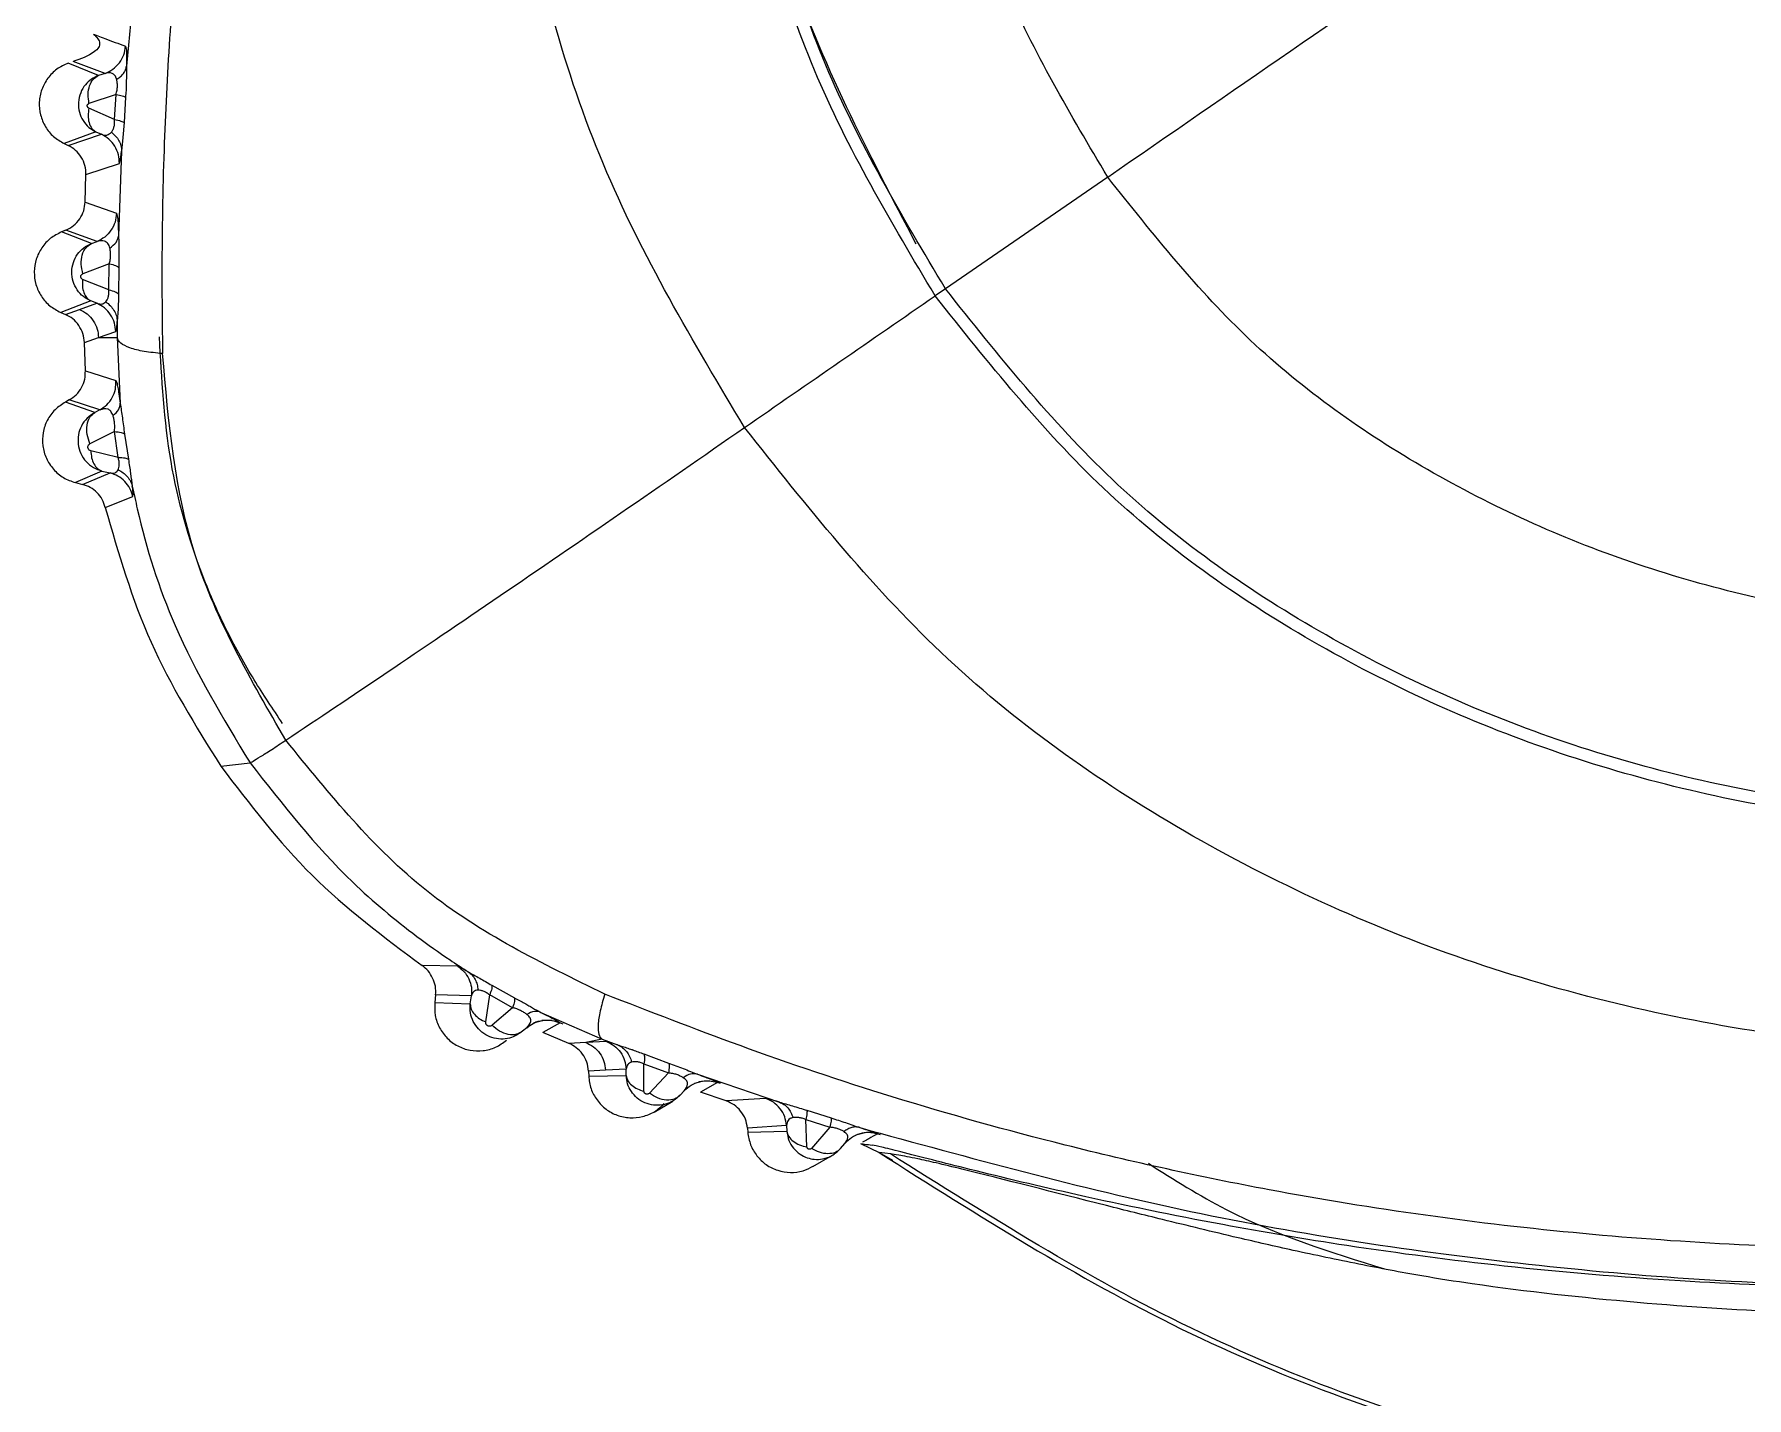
# Model space of a CAD drawing. Extents: x 398 to 508, y 623 to 782.
# Drawn here: x 402.654 to 403.737, y 675.324 to 676.186 of the extents above; entities that cross this region are included whole.
import ezdxf

# ---------------------------------------------------------------- set-up
doc = ezdxf.new("R2010")
doc.units = 0
doc.header["$MEASUREMENT"] = 0
doc.layers.add('GEOMETRY', color=2, linetype='Continuous', lineweight=25)

msp = doc.modelspace()

# ---------------------------------------------------------------- linework, layer by layer
at = {"layer": 'GEOMETRY'}
for p, q in [((402.692, 676.1856), (402.6946, 676.1846)), ((402.7122, 676.1781), (402.7127, 676.1765)), ((402.6952, 676.1596), (402.6759, 676.1674)), ((402.6993, 676.1609), (402.679, 676.1685)), ((402.6993, 676.1609), (402.6952, 676.1596)), ((402.7062, 676.1476), (402.6891, 676.1419)), ((402.7053, 676.1317), (402.7062, 676.1476)), ((402.7122, 676.1459), (402.7113, 676.1299)), ((402.7053, 676.1317), (402.689, 676.1389)), ((402.6935, 676.124), (402.6735, 676.1165)), ((402.676, 676.1153), (402.697, 676.1224)), ((402.6935, 676.124), (402.697, 676.1224)), ((402.7106, 676.1204), (402.7097, 676.1118)), ((402.7113, 676.1299), (402.7106, 676.1204)), ((402.6735, 676.1165), (402.676, 676.1153)), ((402.7097, 676.1118), (402.7078, 676.0581)), ((402.6872, 676.0969), (402.7083, 676.1039)), ((402.7083, 676.1039), (402.7089, 676.1057)), ((402.6867, 676.0795), (402.6872, 676.0969)), ((403.3331, 676.0954), (403.2305, 676.0248)), ((402.6867, 676.0795), (402.7065, 676.0725)), ((402.7065, 676.0725), (402.7071, 676.0699)), ((402.6744, 676.0618), (402.6718, 676.0607)), ((402.6906, 676.0534), (402.6718, 676.0607)), ((402.6942, 676.0547), (402.6744, 676.0618)), ((402.6906, 676.0534), (402.6942, 676.0547)), ((402.7019, 676.0406), (402.6852, 676.0343)), ((402.7016, 676.0241), (402.7019, 676.0406)), ((402.708, 676.0381), (402.7078, 676.0215)), ((402.7016, 676.0241), (402.6851, 676.0307)), ((403.2305, 676.0248), (403.224, 676.0203)), ((402.6902, 676.0171), (402.6712, 676.0098)), ((402.6742, 676.0085), (402.6832, 676.0117)), ((402.6832, 676.0117), (402.6941, 676.0156)), ((402.6941, 676.0156), (402.6902, 676.0171)), ((402.7075, 676.012), (402.707, 676.0041)), ((402.6712, 676.0098), (402.6742, 676.0085)), ((402.7066, 675.9994), (402.707, 676.0041)), ((402.707, 676.0041), (402.707, 675.9939)), ((402.6862, 675.9908), (402.6951, 675.9939)), ((402.6868, 675.9729), (402.6862, 675.9908)), ((402.6951, 675.9939), (402.706, 675.9977)), ((402.6951, 675.9939), (402.707, 675.9939)), ((402.706, 675.9977), (402.7066, 675.9994)), ((402.707, 675.9939), (402.7089, 675.9524)), ((402.6868, 675.9729), (402.7061, 675.9668)), ((402.7061, 675.9668), (402.7067, 675.9655)), ((402.6765, 675.9545), (402.6742, 675.9532)), ((402.6928, 675.9466), (402.6742, 675.9532)), ((402.6959, 675.9482), (402.6765, 675.9545)), ((402.6959, 675.9482), (402.6928, 675.9466)), ((402.7052, 675.9346), (402.6897, 675.9268)), ((402.7075, 675.9182), (402.7052, 675.9346)), ((402.7116, 675.933), (402.714, 675.917)), ((402.7075, 675.9182), (402.6902, 675.9224)), ((402.6973, 675.9096), (402.6805, 675.9023)), ((402.6851, 675.9011), (402.7025, 675.9084)), ((402.6973, 675.9096), (402.7025, 675.9084)), ((402.6805, 675.9023), (402.6851, 675.9011)), ((402.6994, 675.8866), (402.7168, 675.8936)), ((402.7168, 675.8936), (402.717, 675.8954)), ((402.7724, 675.7231), (402.7909, 675.7252)), ((402.9222, 675.5967), (402.8997, 675.597)), ((402.9239, 675.5959), (402.9222, 675.5967)), ((402.9438, 675.5846), (402.958, 675.5767)), ((402.9082, 675.5785), (402.9077, 675.5738)), ((402.9077, 675.5738), (402.9301, 675.5729)), ((402.9309, 675.578), (402.9082, 675.5785)), ((402.9301, 675.5729), (402.9309, 675.578)), ((402.9399, 675.5614), (402.9424, 675.5785)), ((402.9569, 675.5704), (402.9424, 675.5785)), ((402.9569, 675.5704), (402.9439, 675.5593)), ((402.9658, 675.5578), (402.9632, 675.5556)), ((402.9721, 675.5615), (402.9668, 675.5584)), ((402.9769, 675.5624), (402.9705, 675.5608)), ((402.9748, 675.5675), (403.0135, 675.5506)), ((402.9819, 675.5623), (402.9753, 675.5623)), ((402.9869, 675.5608), (402.9759, 675.5548)), ((402.9889, 675.56), (402.9856, 675.5612)), ((402.9858, 675.5617), (402.9869, 675.5608)), ((402.9924, 675.5479), (402.9759, 675.5548)), ((403.0031, 675.5484), (402.9924, 675.5479)), ((403.0135, 675.5506), (403.0031, 675.5484)), ((403.0162, 675.5491), (403.0031, 675.5484)), ((403.0135, 675.5506), (403.0233, 675.5469)), ((403.0179, 675.5487), (403.0162, 675.5491)), ((403.0398, 675.5412), (403.0555, 675.5354)), ((403.0156, 675.531), (403.0048, 675.5304)), ((403.0048, 675.5304), (403.005, 675.5272)), ((403.005, 675.5272), (403.0287, 675.5275)), ((403.0287, 675.5316), (403.0156, 675.531)), ((403.0287, 675.5275), (403.0287, 675.5316)), ((403.0399, 675.5349), (403.0554, 675.5292)), ((403.0399, 675.5176), (403.0399, 675.5349)), ((403.0554, 675.5292), (403.0434, 675.5164)), ((403.0738, 675.5284), (403.1256, 675.5107)), ((403.0654, 675.5179), (403.0628, 675.5151)), ((403.0765, 675.5238), (403.0718, 675.5225)), ((403.0813, 675.5242), (403.0747, 675.5236)), ((403.0864, 675.5232), (403.0756, 675.5171)), ((403.092, 675.5115), (403.0756, 675.5171)), ((403.0884, 675.5225), (403.0849, 675.5235)), ((403.0463, 675.5045), (403.0582, 675.5114)), ((403.1168, 675.5131), (403.092, 675.5115)), ((403.1187, 675.5127), (403.1168, 675.5131)), ((403.1429, 675.5056), (403.1582, 675.5008)), ((403.1301, 675.496), (403.1053, 675.4944)), ((403.1053, 675.4944), (403.1055, 675.4917)), ((403.1055, 675.4917), (403.1302, 675.4924)), ((403.1301, 675.496), (403.1302, 675.4924)), ((403.1423, 675.4997), (403.1575, 675.4949)), ((403.1429, 675.4824), (403.1423, 675.4997)), ((403.1575, 675.4949), (403.1458, 675.4815)), ((403.1642, 675.4814), (403.1669, 675.4846)), ((403.178, 675.4909), (403.1739, 675.4898)), ((403.1768, 675.4846), (403.1886, 675.4789)), ((403.1864, 675.4913), (403.1876, 675.4907)), ((403.1467, 675.47), (403.1591, 675.4772)), ((403.1957, 675.478), (403.1886, 675.4789)), ((403.1886, 675.4789), (403.1971, 675.474))]:
    msp.add_line(p, q, dxfattribs=at)
for points, knots in [([(403.5902, 677.7918), (403.5778, 677.7821), (403.5486, 677.7592), (403.5007, 677.7188), (403.4424, 677.6671), (403.3848, 677.6118), (403.328, 677.5532), (403.2745, 677.4941), (403.218, 677.4257), (403.1619, 677.3511), (403.107, 677.2711), (403.0543, 677.1872), (403.0017, 677.0948), (402.9685, 677.0292), (402.9519, 676.9941), (402.9519, 676.9941), (402.9518, 676.9941), (402.9518, 676.9941), (402.9518, 676.9941), (402.9518, 676.994), (402.9518, 676.994), (402.9518, 676.9939), (402.9517, 676.9938), (402.9515, 676.9934), (402.951, 676.9924), (402.9494, 676.9889), (402.9435, 676.9763), (402.9313, 676.9494), (402.9115, 676.9042), (402.8922, 676.8564), (402.8757, 676.8129), (402.8642, 676.7808), (402.8542, 676.7519), (402.8457, 676.7261), (402.8328, 676.6855), (402.817, 676.6314), (402.7993, 676.5632), (402.7839, 676.4962), (402.7701, 676.4266), (402.7563, 676.3439), (402.7462, 676.2623), (402.7396, 676.1818), (402.7361, 676.1107), (402.7349, 676.0441), (402.7354, 676.0015), (402.7356, 675.9838)], [0, 0, 0, 0, 0.023144, 0.05484, 0.091564, 0.136206, 0.170367, 0.209427, 0.251228, 0.298444, 0.343948, 0.391377, 0.441313, 0.497426, 0.497427, 0.497428, 0.497429, 0.497432, 0.497437, 0.497446, 0.497463, 0.497497, 0.497564, 0.497711, 0.498058, 0.499248, 0.503302, 0.518104, 0.541837, 0.574517, 0.592617, 0.609041, 0.623786, 0.63685, 0.648231, 0.685287, 0.718359, 0.749985, 0.784568, 0.820855, 0.870939, 0.90326, 0.937451, 0.973984, 1, 1, 1, 1]), ([(403.4367, 677.6948), (403.3857, 677.6443), (403.2838, 677.5433), (403.1482, 677.3736), (403.0282, 677.1928), (402.9257, 677.0009), (402.8422, 676.8002), (402.7785, 676.5928), (402.7332, 676.3804), (402.7196, 676.237), (402.7128, 676.1654)], [0, 0, 0, 0, 0.124582, 0.24949, 0.37459, 0.499876, 0.625195, 0.75037, 0.87536, 1, 1, 1, 1]), ([(403.1035, 675.9371), (403.071, 675.9914), (403.0057, 676.1009), (402.9562, 676.2889), (402.9426, 676.4848), (402.9673, 676.6836), (403.0274, 676.8773), (403.1196, 677.0591), (403.2406, 677.2215), (403.3866, 677.3574), (403.553, 677.4608), (403.7344, 677.5264), (403.9244, 677.5495), (404.1147, 677.5282), (404.2983, 677.4661), (404.4685, 677.3666), (404.6223, 677.2365), (404.7043, 677.1292), (404.7455, 677.0753)], [0, 0, 0, 0, 0.060091, 0.121152, 0.183577, 0.247259, 0.311757, 0.376464, 0.440752, 0.504052, 0.566014, 0.626679, 0.686637, 0.746971, 0.808472, 0.871348, 0.935362, 1, 1, 1, 1]), ([(403.224, 676.0203), (403.1963, 676.0668), (403.1404, 676.1606), (403.0981, 676.3216), (403.0866, 676.4894), (403.1079, 676.6597), (403.1595, 676.8258), (403.2386, 676.9816), (403.3422, 677.1208), (403.4672, 677.2374), (403.6096, 677.3261), (403.7648, 677.3824), (403.9275, 677.4022), (404.0904, 677.3839), (404.2475, 677.3305), (404.3932, 677.2452), (404.5248, 677.1336), (404.5951, 677.0415), (404.6304, 676.9953)], [0, 0, 0, 0, 0.060031, 0.121063, 0.183495, 0.247208, 0.311744, 0.37649, 0.440815, 0.50414, 0.566097, 0.626721, 0.686615, 0.746897, 0.808382, 0.871274, 0.935323, 1, 1, 1, 1]), ([(403.2305, 676.0248), (403.203, 676.0709), (403.1476, 676.1638), (403.1057, 676.3233), (403.0944, 676.4896), (403.1155, 676.6584), (403.1666, 676.823), (403.245, 676.9774), (403.3477, 677.1154), (403.4715, 677.231), (403.6127, 677.3189), (403.7665, 677.3747), (403.9277, 677.3943), (404.0891, 677.3762), (404.2448, 677.3233), (404.3891, 677.2386), (404.5195, 677.128), (404.5892, 677.0368), (404.6242, 676.991)], [0, 0, 0, 0, 0.060017, 0.121046, 0.183483, 0.247203, 0.311744, 0.376491, 0.440822, 0.504154, 0.566114, 0.626731, 0.686609, 0.746882, 0.808366, 0.871265, 0.93532, 1, 1, 1, 1]), ([(403.3331, 676.0954), (403.3096, 676.1349), (403.2621, 676.2145), (403.2264, 676.3511), (403.2168, 676.4934), (403.235, 676.6381), (403.2789, 676.7792), (403.3462, 676.9117), (403.4341, 677.0301), (403.5402, 677.1292), (403.6609, 677.2046), (403.7926, 677.2525), (403.9307, 677.2694), (404.0688, 677.2537), (404.2019, 677.2082), (404.3254, 677.1356), (404.4369, 677.0407), (404.4967, 676.9624), (404.5267, 676.9231)], [0, 0, 0, 0, 0.059911, 0.12091, 0.183385, 0.247163, 0.311739, 0.376505, 0.44088, 0.504269, 0.566249, 0.626809, 0.686568, 0.746756, 0.808237, 0.871187, 0.935295, 1, 1, 1, 1]), ([(404.7455, 677.0753), (404.7814, 677.0176), (404.8529, 676.9029), (404.9207, 676.7127), (404.9542, 676.5177), (404.9479, 676.3234), (404.9008, 676.1374), (404.8122, 675.9676), (404.6867, 675.8213), (404.531, 675.7025), (404.352, 675.6142), (404.1573, 675.5585), (403.9547, 675.5363), (403.7525, 675.5481), (403.5582, 675.5945), (403.3801, 675.6758), (403.2222, 675.7879), (403.1428, 675.8876), (403.1035, 675.9371)], [0, 0, 0, 0, 0.064638, 0.128652, 0.191528, 0.253029, 0.313363, 0.373321, 0.433986, 0.495948, 0.559248, 0.623536, 0.688243, 0.752741, 0.816423, 0.878848, 0.939909, 1, 1, 1, 1]), ([(404.6304, 676.9953), (404.6612, 676.9459), (404.7226, 676.8476), (404.7808, 676.6846), (404.8097, 676.5176), (404.8045, 676.3512), (404.7644, 676.1919), (404.6884, 676.0466), (404.5809, 675.9215), (404.4474, 675.8198), (404.2939, 675.7444), (404.127, 675.6968), (403.9533, 675.6778), (403.78, 675.6877), (403.6135, 675.7274), (403.461, 675.7968), (403.3257, 675.8927), (403.2577, 675.978), (403.224, 676.0203)], [0, 0, 0, 0, 0.064677, 0.128726, 0.191618, 0.253103, 0.313385, 0.373279, 0.433903, 0.49586, 0.559185, 0.62351, 0.688256, 0.752792, 0.816505, 0.878937, 0.939969, 1, 1, 1, 1]), ([(404.6242, 676.991), (404.6547, 676.942), (404.7155, 676.8446), (404.7733, 676.683), (404.8019, 676.5176), (404.7968, 676.3527), (404.7571, 676.1949), (404.6818, 676.0509), (404.5752, 675.9269), (404.4429, 675.8262), (404.2908, 675.7514), (404.1254, 675.7043), (403.9532, 675.6854), (403.7815, 675.6953), (403.6165, 675.7345), (403.4653, 675.8033), (403.3312, 675.8983), (403.2639, 675.9829), (403.2305, 676.0248)], [0, 0, 0, 0, 0.06468, 0.128735, 0.191634, 0.253118, 0.313391, 0.373269, 0.433886, 0.495846, 0.559178, 0.623509, 0.688256, 0.752797, 0.816517, 0.878954, 0.939983, 1, 1, 1, 1]), ([(404.5267, 676.9231), (404.5529, 676.8811), (404.6051, 676.7975), (404.6548, 676.6591), (404.6796, 676.5174), (404.6755, 676.3763), (404.6417, 676.2411), (404.5772, 676.1178), (404.4858, 676.0118), (404.3723, 675.9258), (404.2419, 675.8619), (404.0999, 675.8216), (403.9522, 675.8055), (403.805, 675.8138), (403.6636, 675.8473), (403.5342, 675.906), (403.4193, 675.9871), (403.3616, 676.0595), (403.3331, 676.0954)], [0, 0, 0, 0, 0.0647046, 0.128813, 0.1917628, 0.2532443, 0.313432, 0.3731912, 0.4337506, 0.4957308, 0.5591196, 0.6234952, 0.6882615, 0.7528365, 0.8166147, 0.8790898, 0.9400889, 1, 1, 1, 1]), ([(403.2121, 676.0529), (403.1819, 676.1105), (403.1202, 676.2284), (403.0886, 676.4311), (403.0997, 676.6437), (403.1486, 676.7795), (403.1735, 676.8485)], [0, 0, 0, 0, 0.234153, 0.479174, 0.735436, 1, 1, 1, 1]), ([(402.692, 676.1856), (402.693, 676.1848), (402.6944, 676.1835), (402.6956, 676.1815), (402.6959, 676.18), (402.6958, 676.1786), (402.6949, 676.1766), (402.6898, 676.172), (402.6838, 676.17), (402.679, 676.1685)], [0, 0, 0, 0, 0.141113, 0.196678, 0.246083, 0.293888, 0.345085, 0.472292, 1, 1, 1, 1]), ([(402.6946, 676.1846), (402.6961, 676.1841), (402.702, 676.1819), (402.7078, 676.1797), (402.7122, 676.1781)], [0, 0, 0, 0, 0.254862, 1, 1, 1, 1]), ([(402.6993, 676.1609), (402.701, 676.1617), (402.7044, 676.1633), (402.7085, 676.1674), (402.7114, 676.1725), (402.712, 676.1762), (402.7122, 676.1781)], [0, 0, 0, 0, 0.244705, 0.500002, 0.755298, 1, 1, 1, 1]), ([(402.7127, 676.1765), (402.7127, 676.1757), (402.7129, 676.1743), (402.7129, 676.1708), (402.7128, 676.1672), (402.7128, 676.1654)], [0, 0, 0, 0, 0.328511, 0.667588, 1, 1, 1, 1]), ([(402.7066, 676.1572), (402.7075, 676.1578), (402.7092, 676.1589), (402.711, 676.1609), (402.7123, 676.1631), (402.7127, 676.1647), (402.7128, 676.1654)], [0, 0, 0, 0, 0.24782, 0.500004, 0.752186, 1, 1, 1, 1]), ([(402.7128, 676.1654), (402.7128, 676.1629), (402.7127, 676.1591), (402.7127, 676.1547), (402.7126, 676.152), (402.7125, 676.1496), (402.7123, 676.1472), (402.7122, 676.1459)], [0, 0, 0, 0, 0.414147, 0.636812, 0.65606, 0.797577, 1, 1, 1, 1]), ([(402.6952, 676.1596), (402.6937, 676.1589), (402.6905, 676.1575), (402.6865, 676.1537), (402.6835, 676.1487), (402.6821, 676.1426), (402.6827, 676.1364), (402.6851, 676.131), (402.6888, 676.1266), (402.692, 676.1248), (402.6935, 676.124)], [0, 0, 0, 0, 0.110913, 0.227807, 0.35566, 0.494485, 0.631575, 0.7615, 0.884293, 1, 1, 1, 1]), ([(402.6891, 676.1419), (402.6889, 676.1438), (402.6883, 676.1478), (402.6893, 676.1532), (402.6916, 676.1575), (402.6941, 676.1589), (402.6952, 676.1596)], [0, 0, 0, 0, 0.242506, 0.5, 0.757494, 1, 1, 1, 1]), ([(402.7066, 676.1572), (402.7063, 676.1581), (402.7055, 676.16), (402.703, 676.1615), (402.7008, 676.1612), (402.6993, 676.1609)], [0, 0, 0, 0, 0.2135913, 0.4551152, 1, 1, 1, 1]), ([(402.7062, 676.1476), (402.7064, 676.1485), (402.7069, 676.1502), (402.7071, 676.1529), (402.707, 676.1553), (402.7067, 676.1566), (402.7066, 676.1572)], [0, 0, 0, 0, 0.258365, 0.498869, 0.740931, 1, 1, 1, 1]), ([(402.689, 676.1389), (402.6889, 676.139), (402.6886, 676.1392), (402.6883, 676.1395), (402.6881, 676.1399), (402.688, 676.1402), (402.688, 676.1406), (402.6881, 676.141), (402.6884, 676.1414), (402.6887, 676.1417), (402.689, 676.1419), (402.6891, 676.1419)], [0, 0, 0, 0, 0.136149, 0.260496, 0.374339, 0.429311, 0.484179, 0.597306, 0.720627, 0.855667, 1, 1, 1, 1]), ([(402.7062, 676.1476), (402.7077, 676.1473), (402.7106, 676.1468), (402.7117, 676.1462), (402.7122, 676.1459)], [0, 0, 0, 0, 0.499959, 1, 1, 1, 1]), ([(402.689, 676.1389), (402.6888, 676.1373), (402.6883, 676.1341), (402.689, 676.1296), (402.6907, 676.1259), (402.6926, 676.1246), (402.6935, 676.124)], [0, 0, 0, 0, 0.2393, 0.493099, 0.750585, 1, 1, 1, 1]), ([(402.7033, 676.1237), (402.7036, 676.1242), (402.7042, 676.125), (402.7049, 676.1268), (402.7054, 676.1291), (402.7053, 676.1309), (402.7053, 676.1317)], [0, 0, 0, 0, 0.2757857, 0.5302394, 0.7657886, 1, 1, 1, 1]), ([(402.7053, 676.1317), (402.7067, 676.1314), (402.7097, 676.1308), (402.7107, 676.1302), (402.7113, 676.1299)], [0, 0, 0, 0, 0.496315, 1, 1, 1, 1]), ([(402.697, 676.1224), (402.6982, 676.122), (402.7004, 676.1213), (402.7024, 676.123), (402.7033, 676.1237)], [0, 0, 0, 0, 0.527442, 1, 1, 1, 1]), ([(402.7083, 676.1039), (402.7082, 676.1058), (402.708, 676.1096), (402.7056, 676.115), (402.7019, 676.1196), (402.6986, 676.1215), (402.697, 676.1224)], [0, 0, 0, 0, 0.2446037, 0.4999997, 0.7553959, 1, 1, 1, 1]), ([(402.7033, 676.1237), (402.7042, 676.123), (402.7061, 676.1213), (402.7081, 676.1184), (402.7095, 676.1152), (402.7096, 676.113), (402.7097, 676.1118)], [0, 0, 0, 0, 0.240718, 0.491115, 0.7461, 1, 1, 1, 1]), ([(402.6872, 676.0969), (402.6871, 676.0988), (402.6869, 676.1027), (402.6844, 676.108), (402.6808, 676.1125), (402.6776, 676.1144), (402.676, 676.1153)], [0, 0, 0, 0, 0.253687, 0.509854, 0.758386, 1, 1, 1, 1]), ([(402.7089, 676.1057), (402.7089, 676.1058), (402.7091, 676.1064), (402.7094, 676.1092), (402.7097, 676.1118)], [0, 0, 0, 0, 0.0580051, 1, 1, 1, 1]), ([(402.6744, 676.0618), (402.6761, 676.0626), (402.6796, 676.0644), (402.6834, 676.0689), (402.6861, 676.074), (402.6865, 676.0777), (402.6867, 676.0795)], [0, 0, 0, 0, 0.253674, 0.509842, 0.758372, 1, 1, 1, 1]), ([(402.7065, 676.0725), (402.7063, 676.0706), (402.7059, 676.0668), (402.7032, 676.0616), (402.6993, 676.0572), (402.6959, 676.0555), (402.6942, 676.0547)], [0, 0, 0, 0, 0.244606, 0.5, 0.755394, 1, 1, 1, 1]), ([(402.7071, 676.0699), (402.7072, 676.0695), (402.7074, 676.0688), (402.7076, 676.0642), (402.7077, 676.06), (402.7078, 676.0581)], [0, 0, 0, 0, 0.326905, 0.700246, 1, 1, 1, 1]), ([(402.7023, 676.0505), (402.7021, 676.0511), (402.7018, 676.0523), (402.7007, 676.0539), (402.6982, 676.0555), (402.6958, 676.055), (402.6942, 676.0547)], [0, 0, 0, 0, 0.102393, 0.213712, 0.4583, 1, 1, 1, 1]), ([(402.7023, 676.0505), (402.7038, 676.0517), (402.7068, 676.0539), (402.7074, 676.0567), (402.7078, 676.0581)], [0, 0, 0, 0, 0.500001, 1, 1, 1, 1]), ([(402.7078, 676.0581), (402.7079, 676.0548), (402.708, 676.0484), (402.708, 676.0415), (402.708, 676.0381)], [0, 0, 0, 0, 0.510609, 1, 1, 1, 1]), ([(402.6902, 676.0171), (402.6886, 676.018), (402.6853, 676.0197), (402.6814, 676.024), (402.6788, 676.0294), (402.6779, 676.0354), (402.679, 676.0414), (402.6816, 676.0467), (402.6856, 676.0509), (402.689, 676.0526), (402.6906, 676.0534)], [0, 0, 0, 0, 0.117746, 0.240559, 0.36852, 0.501697, 0.630803, 0.756969, 0.88024, 1, 1, 1, 1]), ([(402.6852, 676.0343), (402.6848, 676.0363), (402.6839, 676.0404), (402.6846, 676.0463), (402.6869, 676.0511), (402.6894, 676.0526), (402.6906, 676.0534)], [0, 0, 0, 0, 0.241788, 0.5, 0.758212, 1, 1, 1, 1]), ([(402.7019, 676.0406), (402.7021, 676.0414), (402.7026, 676.0431), (402.7028, 676.0459), (402.7027, 676.0485), (402.7024, 676.0499), (402.7023, 676.0505)], [0, 0, 0, 0, 0.266489, 0.509713, 0.748097, 1, 1, 1, 1]), ([(402.6851, 676.0307), (402.685, 676.0308), (402.6846, 676.031), (402.6843, 676.0313), (402.6841, 676.0317), (402.684, 676.032), (402.6839, 676.0323), (402.6839, 676.0327), (402.684, 676.0332), (402.6843, 676.0337), (402.6847, 676.0341), (402.685, 676.0342), (402.6852, 676.0343)], [0, 0, 0, 0, 0.13219, 0.252148, 0.308539, 0.363365, 0.417718, 0.472733, 0.588185, 0.715206, 0.853659, 1, 1, 1, 1]), ([(402.7019, 676.0406), (402.7034, 676.0402), (402.7064, 676.0395), (402.7075, 676.0386), (402.708, 676.0381)], [0, 0, 0, 0, 0.499951, 1, 1, 1, 1]), ([(402.6851, 676.0307), (402.685, 676.0292), (402.6848, 676.0262), (402.6857, 676.0222), (402.6875, 676.0189), (402.6893, 676.0177), (402.6902, 676.0171)], [0, 0, 0, 0, 0.236741, 0.488701, 0.746654, 1, 1, 1, 1]), ([(402.6997, 676.0166), (402.7, 676.0169), (402.7006, 676.0177), (402.7013, 676.0194), (402.7017, 676.0213), (402.7017, 676.0229), (402.7017, 676.0237), (402.7016, 676.0241)], [0, 0, 0, 0, 0.278809, 0.535506, 0.770802, 0.91136, 1, 1, 1, 1]), ([(402.7016, 676.0241), (402.7031, 676.0237), (402.7062, 676.0229), (402.7072, 676.022), (402.7078, 676.0215)], [0, 0, 0, 0, 0.496032, 1, 1, 1, 1]), ([(402.6832, 676.0117), (402.6848, 676.0108), (402.6882, 676.0091), (402.692, 676.0047), (402.6946, 675.9995), (402.695, 675.9957), (402.6951, 675.9939)], [0, 0, 0, 0, 0.244721, 0.5, 0.755279, 1, 1, 1, 1]), ([(402.6941, 676.0156), (402.6951, 676.0153), (402.6972, 676.0147), (402.6989, 676.0159), (402.6997, 676.0166)], [0, 0, 0, 0, 0.523827, 1, 1, 1, 1]), ([(402.706, 675.9977), (402.7059, 675.9995), (402.7055, 676.0033), (402.7029, 676.0085), (402.6991, 676.0129), (402.6957, 676.0147), (402.6941, 676.0156)], [0, 0, 0, 0, 0.244702, 0.499995, 0.755291, 1, 1, 1, 1]), ([(402.6997, 676.0166), (402.7007, 676.0158), (402.7028, 676.0141), (402.705, 676.0111), (402.7066, 676.0077), (402.7069, 676.0053), (402.707, 676.0041)], [0, 0, 0, 0, 0.241064, 0.491801, 0.746781, 1, 1, 1, 1]), ([(402.7078, 676.0215), (402.7077, 676.0182), (402.7076, 676.0147), (402.7075, 676.0121), (402.7075, 676.012)], [0, 0, 0, 0, 0.959291, 1, 1, 1, 1]), ([(403.1035, 675.9371), (403.1236, 675.951), (403.1638, 675.9788), (403.2039, 676.0065), (403.224, 676.0203)], [0, 0, 0, 0, 0.5, 1, 1, 1, 1]), ([(402.6862, 675.9908), (402.686, 675.9927), (402.6856, 675.9966), (402.6828, 676.0017), (402.6791, 676.006), (402.6758, 676.0077), (402.6742, 676.0085)], [0, 0, 0, 0, 0.254418, 0.510944, 0.758803, 1, 1, 1, 1]), ([(402.7356, 675.9838), (402.7316, 675.9842), (402.7235, 675.985), (402.7146, 675.9873), (402.7086, 675.9903), (402.7075, 675.9927), (402.707, 675.9939)], [0, 0, 0, 0, 0.2527297, 0.5087609, 0.7602116, 1, 1, 1, 1]), ([(402.8115, 675.7501), (402.8054, 675.7592), (402.7928, 675.7779), (402.7756, 675.8089), (402.7556, 675.8542), (402.7379, 675.9166), (402.7351, 675.968), (402.7336, 675.9944)], [0, 0, 0, 0, 0.1263796, 0.2594272, 0.4083843, 0.6962477, 1, 1, 1, 1]), ([(402.8135, 675.7395), (402.7915, 675.7775), (402.7471, 675.8539), (402.7394, 675.9404), (402.7356, 675.9838)], [0, 0, 0, 0, 0.497256, 1, 1, 1, 1]), ([(402.6765, 675.9545), (402.6781, 675.9555), (402.6813, 675.9576), (402.6845, 675.9623), (402.6867, 675.9675), (402.6868, 675.9711), (402.6868, 675.9729)], [0, 0, 0, 0, 0.253838, 0.511379, 0.759816, 1, 1, 1, 1]), ([(402.6959, 675.9482), (402.6974, 675.9492), (402.7006, 675.9512), (402.704, 675.9559), (402.7061, 675.9612), (402.7061, 675.965), (402.7061, 675.9668)], [0, 0, 0, 0, 0.24483, 0.500002, 0.755173, 1, 1, 1, 1]), ([(402.7067, 675.9655), (402.7069, 675.9646), (402.7073, 675.963), (402.708, 675.9586), (402.7086, 675.9545), (402.7089, 675.9524)], [0, 0, 0, 0, 0.382168, 0.689401, 1, 1, 1, 1]), ([(402.6928, 675.9466), (402.6911, 675.9455), (402.6876, 675.9432), (402.6841, 675.9382), (402.6822, 675.9325), (402.682, 675.9265), (402.6837, 675.9206), (402.687, 675.9154), (402.6917, 675.9115), (402.6955, 675.9102), (402.6973, 675.9096)], [0, 0, 0, 0, 0.1278746, 0.2546872, 0.378056, 0.4980348, 0.6264365, 0.7528251, 0.8773081, 1, 1, 1, 1]), ([(402.6897, 675.9268), (402.689, 675.9288), (402.6876, 675.9328), (402.6876, 675.9388), (402.6893, 675.9438), (402.6916, 675.9457), (402.6928, 675.9466)], [0, 0, 0, 0, 0.24163, 0.5, 0.75837, 1, 1, 1, 1]), ([(402.7043, 675.9446), (402.7041, 675.9452), (402.7036, 675.9463), (402.7026, 675.9478), (402.7, 675.9495), (402.6976, 675.9487), (402.6959, 675.9482)], [0, 0, 0, 0, 0.100074, 0.208181, 0.406668, 1, 1, 1, 1]), ([(402.7043, 675.9446), (402.7056, 675.9458), (402.7083, 675.9483), (402.7087, 675.951), (402.7089, 675.9524)], [0, 0, 0, 0, 0.5, 1, 1, 1, 1]), ([(402.7089, 675.9524), (402.7093, 675.9494), (402.7102, 675.9431), (402.7111, 675.9364), (402.7116, 675.933)], [0, 0, 0, 0, 0.489952, 1, 1, 1, 1]), ([(402.7052, 675.9346), (402.7053, 675.9355), (402.7054, 675.9372), (402.7053, 675.94), (402.7049, 675.9426), (402.7045, 675.9439), (402.7043, 675.9446)], [0, 0, 0, 0, 0.265284, 0.509896, 0.749421, 1, 1, 1, 1]), ([(402.8135, 675.7395), (402.8343, 675.7534), (402.8759, 675.7812), (402.9484, 675.8304), (403.025, 675.8828), (403.0773, 675.919), (403.1035, 675.9371)], [0, 0, 0, 0, 0.249996, 0.500004, 0.749994, 1, 1, 1, 1]), ([(402.6902, 675.9224), (402.69, 675.9225), (402.6896, 675.9226), (402.6891, 675.923), (402.6888, 675.9234), (402.6886, 675.9238), (402.6885, 675.9241), (402.6884, 675.9246), (402.6884, 675.9252), (402.6887, 675.9259), (402.6891, 675.9265), (402.6895, 675.9267), (402.6897, 675.9268)], [0, 0, 0, 0, 0.132673, 0.253631, 0.310559, 0.365854, 0.420561, 0.475786, 0.591188, 0.717618, 0.855031, 1, 1, 1, 1]), ([(402.7052, 675.9346), (402.7067, 675.9344), (402.7099, 675.9341), (402.711, 675.9334), (402.7116, 675.933)], [0, 0, 0, 0, 0.50004, 1, 1, 1, 1]), ([(402.6902, 675.9224), (402.6904, 675.9209), (402.6906, 675.9178), (402.6921, 675.9139), (402.6943, 675.9109), (402.6963, 675.91), (402.6973, 675.9096)], [0, 0, 0, 0, 0.236544, 0.488622, 0.746745, 1, 1, 1, 1]), ([(402.7075, 675.9182), (402.7091, 675.9182), (402.7122, 675.918), (402.7134, 675.9173), (402.714, 675.917)], [0, 0, 0, 0, 0.497129, 1, 1, 1, 1]), ([(402.7076, 675.9103), (402.7077, 675.9108), (402.7081, 675.9116), (402.7083, 675.9135), (402.7082, 675.9157), (402.7077, 675.9174), (402.7075, 675.9182)], [0, 0, 0, 0, 0.272861, 0.525645, 0.762722, 1, 1, 1, 1]), ([(402.714, 675.917), (402.7145, 675.9139), (402.7155, 675.9074), (402.7161, 675.9026), (402.7165, 675.9001)], [0, 0, 0, 0, 0.465571, 1, 1, 1, 1]), ([(402.7025, 675.9084), (402.7036, 675.9082), (402.7056, 675.9079), (402.707, 675.9096), (402.7076, 675.9103)], [0, 0, 0, 0, 0.527659, 1, 1, 1, 1]), ([(402.7168, 675.8936), (402.7163, 675.8953), (402.7152, 675.8988), (402.7119, 675.9032), (402.7076, 675.9066), (402.7042, 675.9078), (402.7025, 675.9084)], [0, 0, 0, 0, 0.245212, 0.499999, 0.754786, 1, 1, 1, 1]), ([(402.7076, 675.9103), (402.7086, 675.9098), (402.7108, 675.9086), (402.7134, 675.9062), (402.7154, 675.9033), (402.7161, 675.9012), (402.7165, 675.9001)], [0, 0, 0, 0, 0.241922, 0.492613, 0.747114, 1, 1, 1, 1]), ([(402.6994, 675.8866), (402.6989, 675.8883), (402.6977, 675.8918), (402.6943, 675.8961), (402.6901, 675.8994), (402.6868, 675.9006), (402.6851, 675.9011)], [0, 0, 0, 0, 0.254088, 0.511674, 0.759824, 1, 1, 1, 1]), ([(402.7165, 675.9001), (402.7175, 675.8953), (402.7239, 675.8653), (402.7431, 675.8042), (402.7738, 675.7535), (402.7909, 675.7252)], [0, 0, 0, 0, 0.078427, 0.4850678, 1, 1, 1, 1]), ([(402.717, 675.8954), (402.717, 675.8954), (402.7171, 675.8959), (402.7168, 675.898), (402.7165, 675.9001)], [0, 0, 0, 0, 0.019458, 1, 1, 1, 1]), ([(402.6994, 675.8866), (402.7078, 675.8576), (402.7245, 675.7997), (402.7565, 675.7486), (402.7724, 675.7231)], [0, 0, 0, 0, 0.500134, 1, 1, 1, 1]), ([(405.0073, 675.7426), (404.9712, 675.7211), (404.8942, 675.6753), (404.7629, 675.6104), (404.6231, 675.553), (404.4773, 675.5057), (404.3322, 675.4695), (404.1823, 675.4414), (404.0148, 675.421), (403.8317, 675.4151), (403.6325, 675.4248), (403.4572, 675.4491), (403.3119, 675.481), (403.2003, 675.5121), (403.1032, 675.5447), (403.0436, 675.568), (403.0152, 675.579)], [0, 0, 0, 0, 0.0618389, 0.131845, 0.211627, 0.279904, 0.3529711, 0.4274329, 0.4999257, 0.5964014, 0.6918895, 0.7884778, 0.8520734, 0.9066684, 0.9556063, 1, 1, 1, 1]), ([(402.7909, 675.7252), (402.7914, 675.7254), (402.7923, 675.7259), (402.7972, 675.7289), (402.8041, 675.7333), (402.8104, 675.7375), (402.8135, 675.7395)], [0, 0, 0, 0, 0.25065, 0.504361, 0.755823, 1, 1, 1, 1]), ([(403.0152, 675.579), (402.9757, 675.5983), (402.8971, 675.6365), (402.8413, 675.7053), (402.8135, 675.7395)], [0, 0, 0, 0, 0.502771, 1, 1, 1, 1]), ([(402.7724, 675.7231), (402.7907, 675.6991), (402.8273, 675.6511), (402.8755, 675.6151), (402.8997, 675.597)], [0, 0, 0, 0, 0.500129, 1, 1, 1, 1]), ([(402.7909, 675.7252), (402.8115, 675.699), (402.843, 675.6587), (402.8889, 675.6206), (402.914, 675.6027), (402.925, 675.5956), (402.9288, 675.5931)], [0, 0, 0, 0, 0.517597, 0.793803, 0.927909, 1, 1, 1, 1]), ([(403.1886, 675.4789), (403.2511, 675.4393), (403.3761, 675.3601), (403.586, 675.2849), (403.8046, 675.2447), (404.027, 675.2436), (404.2464, 675.2808), (404.4554, 675.3562), (404.6461, 675.4618), (404.7529, 675.5568), (404.8044, 675.6026)], [0, 0, 0, 0, 0.126073, 0.252146, 0.37822, 0.504293, 0.630366, 0.756439, 0.882513, 1, 1, 1, 1]), ([(402.9082, 675.5785), (402.9083, 675.5804), (402.9084, 675.584), (402.9065, 675.5892), (402.9037, 675.5938), (402.901, 675.596), (402.8997, 675.597)], [0, 0, 0, 0, 0.254076, 0.511662, 0.759811, 1, 1, 1, 1]), ([(402.9222, 675.5967), (402.9236, 675.5956), (402.9264, 675.5934), (402.9294, 675.5887), (402.9311, 675.5834), (402.931, 675.5798), (402.9309, 675.578)], [0, 0, 0, 0, 0.245213, 0.5, 0.754787, 1, 1, 1, 1]), ([(402.9288, 675.5931), (402.9269, 675.5942), (402.9247, 675.5956), (402.924, 675.5958), (402.9239, 675.5959)], [0, 0, 0, 0, 0.833176, 1, 1, 1, 1]), ([(402.9288, 675.5931), (402.9311, 675.5918), (402.9355, 675.5894), (402.9411, 675.5862), (402.9438, 675.5846)], [0, 0, 0, 0, 0.532766, 1, 1, 1, 1]), ([(402.9288, 675.5931), (402.9297, 675.5925), (402.9314, 675.5911), (402.9333, 675.5883), (402.9346, 675.5851), (402.9349, 675.5828), (402.935, 675.5816)], [0, 0, 0, 0, 0.25295, 0.507443, 0.758099, 1, 1, 1, 1]), ([(404.7756, 675.5938), (404.7496, 675.582), (404.7006, 675.5597), (404.6191, 675.5241), (404.5448, 675.4938), (404.4728, 675.4686), (404.398, 675.4472), (404.3225, 675.4283), (404.2593, 675.4151), (404.2107, 675.4062), (404.1709, 675.3996), (404.1185, 675.392), (404.0711, 675.3866), (404.0383, 675.3836), (404.0294, 675.3829), (404.0268, 675.3826), (404.026, 675.3826), (404.0257, 675.3825), (404.0256, 675.3825), (404.0255, 675.3825), (404.025, 675.3825), (404.0229, 675.3823), (404.0146, 675.3817), (403.9628, 675.3779), (403.8792, 675.3748), (403.7681, 675.3769), (403.6662, 675.3835), (403.5873, 675.3921), (403.5289, 675.4012), (403.4911, 675.4084), (403.4524, 675.4165), (403.4109, 675.426), (403.3715, 675.4356), (403.311, 675.4506), (403.2596, 675.4639), (403.2249, 675.4723), (403.211, 675.4754), (403.2004, 675.4774), (403.1972, 675.4778), (403.1957, 675.478)], [0, 0, 0, 0, 0.060741, 0.114228, 0.159419, 0.204822, 0.249678, 0.296973, 0.341551, 0.362814, 0.383391, 0.412112, 0.455166, 0.466534, 0.469678, 0.470615, 0.471128, 0.47113, 0.471148, 0.471197, 0.47138, 0.472085, 0.474857, 0.485846, 0.562594, 0.62062, 0.679397, 0.740619, 0.75954, 0.783249, 0.808241, 0.829301, 0.858587, 0.880738, 0.942889, 0.956883, 0.968858, 0.985638, 1, 1, 1, 1]), ([(402.935, 675.5816), (402.934, 675.5814), (402.9318, 675.5809), (402.9312, 675.579), (402.9309, 675.578)], [0, 0, 0, 0, 0.471518, 1, 1, 1, 1]), ([(402.9424, 675.5785), (402.9417, 675.579), (402.9403, 675.58), (402.9383, 675.5809), (402.9364, 675.5815), (402.9355, 675.5815), (402.935, 675.5816)], [0, 0, 0, 0, 0.238232, 0.475752, 0.728082, 1, 1, 1, 1]), ([(402.9438, 675.5846), (402.9438, 675.584), (402.944, 675.5828), (402.9429, 675.5799), (402.9424, 675.5785)], [0, 0, 0, 0, 0.502744, 1, 1, 1, 1]), ([(403.0152, 675.579), (403.0141, 675.5754), (403.0119, 675.5679), (403.0107, 675.5593), (403.011, 675.553), (403.0127, 675.5514), (403.0135, 675.5506)], [0, 0, 0, 0, 0.246206, 0.5, 0.753794, 1, 1, 1, 1]), ([(402.9632, 675.5556), (402.961, 675.554), (402.9572, 675.5515), (402.9508, 675.5504), (402.9452, 675.5509), (402.9397, 675.5531), (402.9352, 675.5568), (402.9318, 675.5616), (402.9299, 675.5671), (402.93, 675.571), (402.9301, 675.5729)], [0, 0, 0, 0, 0.1668959, 0.2790351, 0.3992108, 0.5180356, 0.6387257, 0.7592183, 0.8796105, 1, 1, 1, 1]), ([(402.9301, 675.5729), (402.9302, 675.5718), (402.9304, 675.5695), (402.9325, 675.5662), (402.9357, 675.5634), (402.9385, 675.562), (402.9399, 675.5614)], [0, 0, 0, 0, 0.253258, 0.511382, 0.763459, 1, 1, 1, 1]), ([(402.958, 675.5767), (402.9581, 675.5761), (402.9583, 675.5748), (402.9574, 675.5719), (402.9569, 675.5704)], [0, 0, 0, 0, 0.499963, 1, 1, 1, 1]), ([(402.9658, 675.5662), (402.9653, 675.5666), (402.9642, 675.5674), (402.9624, 675.5684), (402.9609, 675.5691), (402.9592, 675.5698), (402.9578, 675.5702), (402.9569, 675.5704)], [0, 0, 0, 0, 0.249668, 0.489212, 0.570056, 0.735204, 1, 1, 1, 1]), ([(402.958, 675.5767), (402.9601, 675.5755), (402.9632, 675.5739), (402.9667, 675.572), (402.9684, 675.571), (402.9708, 675.5696), (402.973, 675.5684), (402.9748, 675.5675)], [0, 0, 0, 0, 0.365188, 0.518891, 0.578296, 0.663382, 1, 1, 1, 1]), ([(402.9748, 675.5675), (402.9735, 675.5679), (402.9708, 675.5686), (402.9675, 675.567), (402.9658, 675.5662)], [0, 0, 0, 0, 0.500002, 1, 1, 1, 1]), ([(402.9439, 675.5593), (402.9437, 675.5591), (402.9433, 675.5589), (402.9426, 675.5587), (402.9419, 675.5587), (402.9413, 675.5589), (402.9408, 675.5592), (402.9406, 675.5594), (402.9403, 675.5597), (402.9401, 675.5601), (402.9399, 675.5607), (402.9399, 675.5611), (402.9399, 675.5614)], [0, 0, 0, 0, 0.144988, 0.282396, 0.408827, 0.524229, 0.57945, 0.634159, 0.689453, 0.746382, 0.867343, 1, 1, 1, 1]), ([(402.9632, 675.5556), (402.962, 675.5548), (402.9595, 675.5532), (402.9542, 675.5532), (402.9487, 675.5552), (402.9454, 675.558), (402.9439, 675.5593)], [0, 0, 0, 0, 0.241629, 0.499998, 0.758369, 1, 1, 1, 1]), ([(402.9658, 675.5578), (402.967, 675.559), (402.9687, 675.5607), (402.9683, 675.5635), (402.9673, 675.565), (402.9663, 675.5658), (402.9658, 675.5662)], [0, 0, 0, 0, 0.550242, 0.790407, 0.899376, 1, 1, 1, 1]), ([(402.9658, 675.5578), (402.9673, 675.5589), (402.9703, 675.5611), (402.9758, 675.5627), (402.9816, 675.5627), (402.9851, 675.5615), (402.9869, 675.5608)], [0, 0, 0, 0, 0.244829, 0.5, 0.755171, 1, 1, 1, 1]), ([(402.9748, 675.5675), (402.9765, 675.5666), (402.9802, 675.5647), (402.9837, 675.5629), (402.9851, 675.5621), (402.9858, 675.5617)], [0, 0, 0, 0, 0.307259, 0.669114, 1, 1, 1, 1]), ([(403.0048, 675.5304), (403.0046, 675.5324), (403.0041, 675.5362), (403.0012, 675.5412), (402.9974, 675.5454), (402.9941, 675.5471), (402.9924, 675.5479)], [0, 0, 0, 0, 0.253715, 0.509834, 0.758299, 1, 1, 1, 1]), ([(403.0031, 675.5484), (403.0048, 675.5476), (403.0082, 675.546), (403.0122, 675.5417), (403.0149, 675.5366), (403.0154, 675.5328), (403.0156, 675.531)], [0, 0, 0, 0, 0.244721, 0.5, 0.7552791, 1, 1, 1, 1]), ([(403.0162, 675.5491), (403.0179, 675.5483), (403.0213, 675.5466), (403.0253, 675.5424), (403.028, 675.5372), (403.0285, 675.5335), (403.0287, 675.5316)], [0, 0, 0, 0, 0.2447054, 0.5, 0.7552946, 1, 1, 1, 1]), ([(403.0233, 675.5469), (403.0213, 675.5476), (403.0187, 675.5485), (403.018, 675.5487), (403.0179, 675.5487)], [0, 0, 0, 0, 0.810296, 1, 1, 1, 1]), ([(403.0233, 675.5469), (403.0243, 675.5466), (403.0258, 675.546), (403.0277, 675.5455), (403.0291, 675.545), (403.0305, 675.5445), (403.0318, 675.5441), (403.0325, 675.5439), (403.0328, 675.5438), (403.0351, 675.5429), (403.0375, 675.5421), (403.0398, 675.5412)], [0, 0, 0, 0, 0.231824, 0.347975, 0.412634, 0.510386, 0.592483, 0.62052, 0.629028, 0.633847, 1, 1, 1, 1]), ([(403.0233, 675.5469), (403.0244, 675.5464), (403.0265, 675.5453), (403.029, 675.5428), (403.031, 675.5397), (403.0318, 675.5373), (403.0321, 675.5361)], [0, 0, 0, 0, 0.253309, 0.508277, 0.758963, 1, 1, 1, 1]), ([(403.0321, 675.5361), (403.0312, 675.5356), (403.0292, 675.5346), (403.0289, 675.5327), (403.0287, 675.5316)], [0, 0, 0, 0, 0.475408, 1, 1, 1, 1]), ([(403.0399, 675.5349), (403.0391, 675.5352), (403.0375, 675.5359), (403.0361, 675.5362), (403.0353, 675.5362), (403.0347, 675.5363), (403.0334, 675.5363), (403.0326, 675.5362), (403.0321, 675.5361)], [0, 0, 0, 0, 0.230071, 0.465781, 0.473254, 0.536381, 0.722499, 1, 1, 1, 1]), ([(403.0398, 675.5412), (403.0401, 675.5406), (403.0405, 675.5394), (403.0401, 675.5364), (403.0399, 675.5349)], [0, 0, 0, 0, 0.5037874, 1, 1, 1, 1]), ([(403.0555, 675.5354), (403.0557, 675.5348), (403.0561, 675.5337), (403.0556, 675.5307), (403.0554, 675.5292)], [0, 0, 0, 0, 0.500084, 1, 1, 1, 1]), ([(403.0555, 675.5354), (403.0586, 675.5343), (403.065, 675.5319), (403.0708, 675.5296), (403.0737, 675.5284)], [0, 0, 0, 0, 0.491811, 1, 1, 1, 1]), ([(403.0287, 675.5275), (403.029, 675.5264), (403.0295, 675.5242), (403.032, 675.5213), (403.0356, 675.519), (403.0385, 675.5181), (403.0399, 675.5176)], [0, 0, 0, 0, 0.253348, 0.511302, 0.763261, 1, 1, 1, 1]), ([(403.0628, 675.5151), (403.0609, 675.5134), (403.0576, 675.5106), (403.0515, 675.5088), (403.046, 675.5086), (403.0404, 675.5101), (403.0355, 675.5131), (403.0318, 675.5173), (403.0293, 675.5223), (403.0289, 675.5258), (403.0287, 675.5275)], [0, 0, 0, 0, 0.166512, 0.279986, 0.401109, 0.523295, 0.648233, 0.769287, 0.886519, 1, 1, 1, 1]), ([(403.0647, 675.5262), (403.0642, 675.5266), (403.063, 675.5272), (403.0607, 675.5282), (403.058, 675.5289), (403.0563, 675.5291), (403.0554, 675.5292)], [0, 0, 0, 0, 0.250232, 0.488546, 0.732809, 1, 1, 1, 1]), ([(403.0737, 675.5284), (403.0723, 675.5286), (403.0695, 675.5291), (403.0663, 675.5272), (403.0647, 675.5262)], [0, 0, 0, 0, 0.499992, 1, 1, 1, 1]), ([(403.0654, 675.5179), (403.0664, 675.5192), (403.0679, 675.5211), (403.0674, 675.5238), (403.0662, 675.5252), (403.0652, 675.5259), (403.0647, 675.5262)], [0, 0, 0, 0, 0.552703, 0.791975, 0.900446, 1, 1, 1, 1]), ([(403.0737, 675.5284), (403.0754, 675.5278), (403.0785, 675.5266), (403.0823, 675.5252), (403.0847, 675.5242), (403.0878, 675.5229), (403.087, 675.523), (403.0864, 675.5232)], [0, 0, 0, 0, 0.170286, 0.306564, 0.425661, 0.521138, 1, 1, 1, 1]), ([(403.0434, 675.5164), (403.0432, 675.5163), (403.0429, 675.516), (403.0424, 675.5158), (403.0418, 675.5157), (403.0413, 675.5158), (403.0409, 675.516), (403.0407, 675.5161), (403.0405, 675.5163), (403.0402, 675.5166), (403.04, 675.5171), (403.04, 675.5174), (403.0399, 675.5176)], [0, 0, 0, 0, 0.146361, 0.284808, 0.41183, 0.527282, 0.582294, 0.636648, 0.691473, 0.747865, 0.867827, 1, 1, 1, 1]), ([(403.0628, 675.5151), (403.0617, 675.5142), (403.0594, 675.5123), (403.0543, 675.5118), (403.0486, 675.513), (403.0451, 675.5153), (403.0434, 675.5164)], [0, 0, 0, 0, 0.241786, 0.499998, 0.758211, 1, 1, 1, 1]), ([(403.0654, 675.5179), (403.0667, 675.5192), (403.0696, 675.5218), (403.075, 675.5239), (403.0809, 675.5246), (403.0846, 675.5236), (403.0864, 675.5232)], [0, 0, 0, 0, 0.244606, 0.5, 0.755394, 1, 1, 1, 1]), ([(403.1053, 675.4944), (403.105, 675.4963), (403.1044, 675.5002), (403.1012, 675.5052), (403.0971, 675.5093), (403.0937, 675.5108), (403.092, 675.5115)], [0, 0, 0, 0, 0.253674, 0.509842, 0.758373, 1, 1, 1, 1]), ([(403.1301, 675.496), (403.1298, 675.4979), (403.1292, 675.5017), (403.1262, 675.5067), (403.122, 675.5109), (403.1185, 675.5124), (403.1168, 675.5131)], [0, 0, 0, 0, 0.244606, 0.500003, 0.755398, 1, 1, 1, 1]), ([(403.1256, 675.5107), (403.123, 675.5115), (403.1198, 675.5125), (403.1189, 675.5127), (403.1187, 675.5127)], [0, 0, 0, 0, 0.785122, 1, 1, 1, 1]), ([(403.1256, 675.5107), (403.1282, 675.51), (403.1334, 675.5085), (403.1398, 675.5066), (403.1429, 675.5056)], [0, 0, 0, 0, 0.514037, 1, 1, 1, 1]), ([(403.1256, 675.5107), (403.1266, 675.5103), (403.1285, 675.5094), (403.131, 675.5072), (403.1329, 675.5043), (403.1337, 675.5021), (403.1341, 675.501)], [0, 0, 0, 0, 0.253984, 0.508959, 0.759308, 1, 1, 1, 1]), ([(403.1429, 675.5056), (403.143, 675.5051), (403.1431, 675.504), (403.1425, 675.5011), (403.1423, 675.4997)], [0, 0, 0, 0, 0.503531, 1, 1, 1, 1]), ([(403.1341, 675.501), (403.1335, 675.5008), (403.1321, 675.5004), (403.1306, 675.4988), (403.1303, 675.4972), (403.1301, 675.496)], [0, 0, 0, 0, 0.226925, 0.4725763, 1, 1, 1, 1]), ([(403.1302, 675.4924), (403.1305, 675.4912), (403.1312, 675.4889), (403.1341, 675.4859), (403.1381, 675.4836), (403.1414, 675.4828), (403.1429, 675.4824)], [0, 0, 0, 0, 0.249417, 0.506903, 0.760701, 1, 1, 1, 1]), ([(403.1302, 675.4924), (403.1306, 675.4903), (403.1312, 675.4864), (403.1343, 675.4815), (403.1384, 675.4777), (403.1429, 675.4755), (403.1479, 675.4744), (403.1532, 675.4747), (403.1592, 675.4767), (403.1625, 675.4798), (403.1642, 675.4814)], [0, 0, 0, 0, 0.1334046, 0.2601045, 0.38013, 0.4935244, 0.5920953, 0.7093961, 0.8453876, 1, 1, 1, 1]), ([(403.1423, 675.4997), (403.1415, 675.5), (403.1399, 675.5007), (403.1384, 675.5009), (403.1375, 675.501), (403.1368, 675.5011), (403.1355, 675.5011), (403.1346, 675.501), (403.1341, 675.501)], [0, 0, 0, 0, 0.234932, 0.470474, 0.479101, 0.543376, 0.724936, 1, 1, 1, 1]), ([(403.1582, 675.5008), (403.1583, 675.5003), (403.1583, 675.4992), (403.1578, 675.4963), (403.1575, 675.4949)], [0, 0, 0, 0, 0.500028, 1, 1, 1, 1]), ([(403.1664, 675.4921), (403.1659, 675.4924), (403.1648, 675.493), (403.1626, 675.4939), (403.1601, 675.4946), (403.1584, 675.4948), (403.1575, 675.4949)], [0, 0, 0, 0, 0.257339, 0.499758, 0.740462, 1, 1, 1, 1]), ([(403.1582, 675.5008), (403.1613, 675.4998), (403.1677, 675.4977), (403.1734, 675.4957), (403.1763, 675.4947)], [0, 0, 0, 0, 0.482562, 1, 1, 1, 1]), ([(403.1763, 675.4947), (403.1755, 675.4949), (403.174, 675.4952), (403.1714, 675.4948), (403.1689, 675.4938), (403.1672, 675.4927), (403.1664, 675.4921)], [0, 0, 0, 0, 0.24783, 0.499997, 0.752166, 1, 1, 1, 1]), ([(403.1669, 675.4846), (403.1678, 675.4858), (403.1691, 675.4876), (403.1687, 675.4902), (403.1672, 675.4915), (403.1664, 675.4921)], [0, 0, 0, 0, 0.5456388, 0.7873835, 1, 1, 1, 1]), ([(403.1763, 675.4947), (403.178, 675.4942), (403.1814, 675.4931), (403.1846, 675.492), (403.1858, 675.4915), (403.1864, 675.4913)], [0, 0, 0, 0, 0.337672, 0.675135, 1, 1, 1, 1]), ([(403.1763, 675.4947), (403.2457, 675.4756), (403.3848, 675.4374), (403.599, 675.4057), (403.7887, 675.3919), (403.9066, 675.3978), (403.9524, 675.4001)], [0, 0, 0, 0, 0.274377, 0.549507, 0.825039, 1, 1, 1, 1]), ([(403.1055, 675.4917), (403.106, 675.489), (403.1069, 675.4837), (403.1111, 675.4766), (403.117, 675.4709), (403.1244, 675.4673), (403.1325, 675.466), (403.1402, 675.4668), (403.1447, 675.4691), (403.1467, 675.4702)], [0, 0, 0, 0, 0.146242, 0.292485, 0.438727, 0.584969, 0.731212, 0.877454, 1, 1, 1, 1]), ([(403.1458, 675.4815), (403.1457, 675.4814), (403.1455, 675.4812), (403.145, 675.481), (403.1445, 675.4809), (403.1441, 675.481), (403.1438, 675.4811), (403.1435, 675.4813), (403.1432, 675.4816), (403.143, 675.482), (403.143, 675.4823), (403.1429, 675.4824)], [0, 0, 0, 0, 0.1443523, 0.2793875, 0.4027108, 0.5158383, 0.5707046, 0.6256786, 0.7395199, 0.8638695, 1, 1, 1, 1]), ([(403.1642, 675.4814), (403.1632, 675.4805), (403.1611, 675.4786), (403.1563, 675.4779), (403.151, 675.4787), (403.1475, 675.4806), (403.1458, 675.4815)], [0, 0, 0, 0, 0.2425047, 0.4999985, 0.7574931, 1, 1, 1, 1]), ([(403.1876, 675.4907), (403.1857, 675.4911), (403.182, 675.4919), (403.1763, 675.4909), (403.1709, 675.4886), (403.1683, 675.4859), (403.1669, 675.4846)], [0, 0, 0, 0, 0.244703, 0.499999, 0.755296, 1, 1, 1, 1]), ([(403.1895, 675.4901), (403.1875, 675.4908), (403.1835, 675.4921), (403.1785, 675.4911), (403.1761, 675.4906)], [0, 0, 0, 0, 0.503624, 1, 1, 1, 1]), ([(403.1768, 675.4846), (403.1771, 675.4845), (403.178, 675.4844), (403.1805, 675.4841), (403.1826, 675.4838), (403.1842, 675.4836)], [0, 0, 0, 0, 0.126088, 0.346337, 1, 1, 1, 1]), ([(403.1876, 675.4907), (403.1857, 675.4897), (403.1828, 675.4881), (403.1797, 675.4863), (403.1784, 675.4856), (403.1781, 675.4854)], [0, 0, 0, 0, 0.574495, 0.903193, 1, 1, 1, 1]), ([(404.4513, 675.4771), (404.4337, 675.4723), (404.3899, 675.4603), (404.3131, 675.4427), (404.2189, 675.4246), (404.1138, 675.4093), (404.0039, 675.3986), (403.8967, 675.3935), (403.7938, 675.3932), (403.6909, 675.3972), (403.587, 675.406), (403.4904, 675.4186), (403.3995, 675.434), (403.3183, 675.4507), (403.2482, 675.4675), (403.2076, 675.478), (403.1892, 675.4826), (403.1858, 675.4833), (403.1842, 675.4836)], [0, 0, 0, 0, 0.040813, 0.101734, 0.174884, 0.25281, 0.336081, 0.417932, 0.488903, 0.562407, 0.644725, 0.719341, 0.779272, 0.853005, 0.912703, 0.960798, 0.981087, 1, 1, 1, 1]), ([(403.3588, 675.4721), (403.375, 675.4618), (403.4213, 675.4324), (403.4739, 675.416), (403.5081, 675.4053)], [0, 0, 0, 0, 0.348324, 1, 1, 1, 1])]:
    msp.add_open_spline(points, degree=3, knots=knots, dxfattribs=at)
for points in [[(403.3331, 676.0954), (403.4102, 676.1486), (403.5645, 676.2548), (403.7192, 676.3615), (403.7965, 676.4149)], [(402.6759, 676.1674), (402.6735, 676.1662), (402.6685, 676.164), (402.6628, 676.158), (402.6589, 676.1508), (402.6573, 676.1428), (402.6581, 676.1346), (402.6613, 676.127), (402.6664, 676.1206), (402.6711, 676.1179), (402.6735, 676.1165)], [(402.6718, 676.0607), (402.6694, 676.0595), (402.6646, 676.0571), (402.659, 676.0509), (402.6554, 676.0436), (402.6541, 676.0355), (402.6552, 676.0274), (402.6587, 676.0199), (402.664, 676.0137), (402.6688, 676.0111), (402.6712, 676.0098)], [(402.6742, 675.9532), (402.6719, 675.9517), (402.6673, 675.9487), (402.6624, 675.9418), (402.6597, 675.9339), (402.6595, 675.9255), (402.6618, 675.9175), (402.6663, 675.9105), (402.6727, 675.905), (402.6779, 675.9032), (402.6805, 675.9023)], [(404.8135, 675.6105), (404.7585, 675.5618), (404.6484, 675.4644), (404.4546, 675.3572), (404.2469, 675.2827), (404.029, 675.2458), (403.808, 675.2468), (403.5909, 675.2864), (403.3823, 675.3607), (403.2579, 675.4389), (403.1957, 675.478)], [(402.9077, 675.5738), (402.9076, 675.571), (402.9075, 675.5655), (402.9104, 675.5576), (402.9153, 675.5509), (402.922, 675.5459), (402.9299, 675.5432), (402.9382, 675.5429), (402.9464, 675.545), (402.9508, 675.5483), (402.9531, 675.5499)], [(403.005, 675.5272), (403.0053, 675.5245), (403.006, 675.5191), (403.01, 675.5119), (403.0157, 675.506), (403.0229, 675.5021), (403.031, 675.5005), (403.0391, 675.5013), (403.0468, 675.5043), (403.0508, 675.5079), (403.0528, 675.5098)]]:
    msp.add_open_spline(points, degree=3, dxfattribs=at)

doc.saveas('drawing.dxf')
